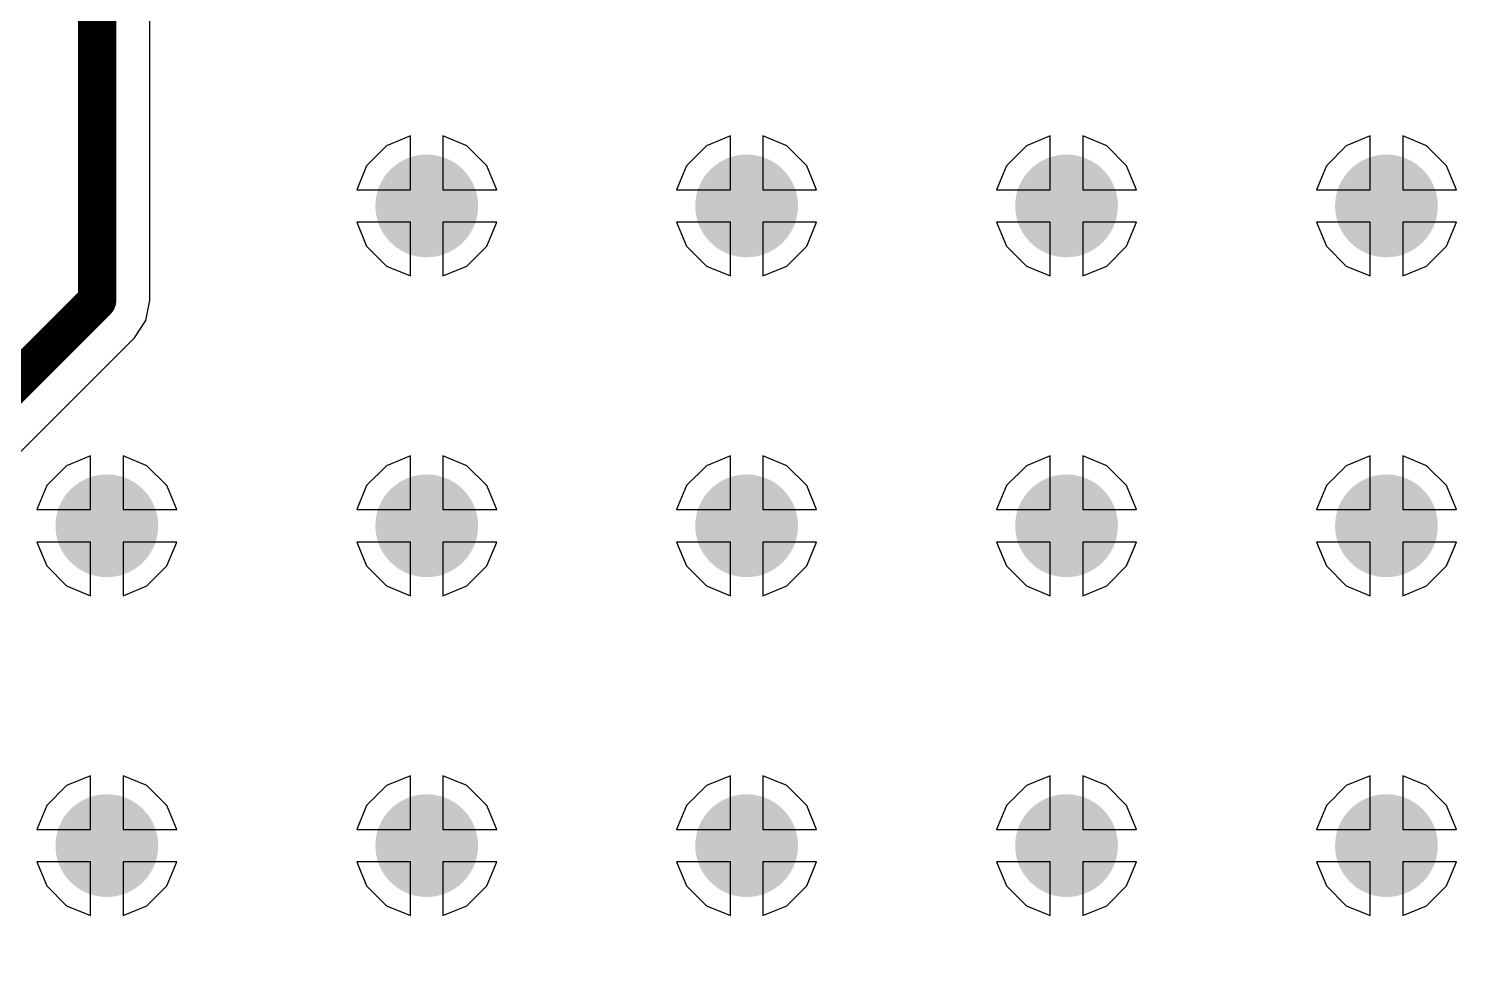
# Model space of a CAD drawing. Header units: inches. Extents: x -0.01 to 4.3, y -0.01 to 7.88.
# Drawn here: x 2.535 to 2.9743, y 0.6484 to 0.9404 of the extents above; entities that cross this region are included whole.
import ezdxf

# ---------------------------------------------------------------- set-up
doc = ezdxf.new("R2010")
doc.units = ezdxf.units.IN
doc.header["$MEASUREMENT"] = 0
for name, color, linetype in [('Bottom Layer', 5, 'Continuous'), ('Bottom Solder', 6, 'Continuous'), ('Top Layer', 1, 'Continuous'), ('Top Solder', 216, 'Continuous'), ('Via Holes', 16, 'Continuous')]:
    doc.layers.add(name, color=color, linetype=linetype)

msp = doc.modelspace()

# ---------------------------------------------------------------- hatches: boundary and pattern name
at = {"layer": 'Bottom Layer'}
h = msp.add_hatch(color=5, dxfattribs=at)
edge = h.paths.add_edge_path()
edge.add_arc((2.65748, 0.88583), 0.01181, 0, 360)
h = msp.add_hatch(color=5, dxfattribs=at)
edge = h.paths.add_edge_path()
edge.add_arc((2.75591, 0.88583), 0.01181, 0, 360)
h = msp.add_hatch(color=5, dxfattribs=at)
edge = h.paths.add_edge_path()
edge.add_arc((2.85433, 0.88583), 0.01181, 0, 360)
h = msp.add_hatch(color=5, dxfattribs=at)
edge = h.paths.add_edge_path()
edge.add_arc((2.95276, 0.88583), 0.01181, 0, 360)
h = msp.add_hatch(color=5, dxfattribs=at)
edge = h.paths.add_edge_path()
edge.add_arc((2.55906, 0.7874), 0.01181, 0, 360)
h = msp.add_hatch(color=5, dxfattribs=at)
edge = h.paths.add_edge_path()
edge.add_arc((2.65748, 0.7874), 0.01181, 0, 360)
h = msp.add_hatch(color=5, dxfattribs=at)
edge = h.paths.add_edge_path()
edge.add_arc((2.75591, 0.7874), 0.01181, 0, 360)
h = msp.add_hatch(color=5, dxfattribs=at)
edge = h.paths.add_edge_path()
edge.add_arc((2.85433, 0.7874), 0.01181, 0, 360)
h = msp.add_hatch(color=5, dxfattribs=at)
edge = h.paths.add_edge_path()
edge.add_arc((2.95276, 0.7874), 0.01181, 0, 360)
h = msp.add_hatch(color=5, dxfattribs=at)
edge = h.paths.add_edge_path()
edge.add_arc((2.55906, 0.68898), 0.01181, 0, 360)
h = msp.add_hatch(color=5, dxfattribs=at)
edge = h.paths.add_edge_path()
edge.add_arc((2.65748, 0.68898), 0.01181, 0, 360)
h = msp.add_hatch(color=5, dxfattribs=at)
edge = h.paths.add_edge_path()
edge.add_arc((2.75591, 0.68898), 0.01181, 0, 360)
h = msp.add_hatch(color=5, dxfattribs=at)
edge = h.paths.add_edge_path()
edge.add_arc((2.85433, 0.68898), 0.01181, 0, 360)
h = msp.add_hatch(color=5, dxfattribs=at)
edge = h.paths.add_edge_path()
edge.add_arc((2.95276, 0.68898), 0.01181, 0, 360)
at = {"layer": 'Bottom Solder'}
h = msp.add_hatch(color=6, dxfattribs=at)
edge = h.paths.add_edge_path()
edge.add_arc((2.65748, 0.88583), 0.01581, 0, 360)
h = msp.add_hatch(color=6, dxfattribs=at)
edge = h.paths.add_edge_path()
edge.add_arc((2.75591, 0.88583), 0.01581, 0, 360)
h = msp.add_hatch(color=6, dxfattribs=at)
edge = h.paths.add_edge_path()
edge.add_arc((2.85433, 0.88583), 0.01581, 0, 360)
h = msp.add_hatch(color=6, dxfattribs=at)
edge = h.paths.add_edge_path()
edge.add_arc((2.95276, 0.88583), 0.01581, 0, 360)
h = msp.add_hatch(color=6, dxfattribs=at)
edge = h.paths.add_edge_path()
edge.add_arc((2.55906, 0.7874), 0.01581, 0, 360)
h = msp.add_hatch(color=6, dxfattribs=at)
edge = h.paths.add_edge_path()
edge.add_arc((2.65748, 0.7874), 0.01581, 0, 360)
h = msp.add_hatch(color=6, dxfattribs=at)
edge = h.paths.add_edge_path()
edge.add_arc((2.75591, 0.7874), 0.01581, 0, 360)
h = msp.add_hatch(color=6, dxfattribs=at)
edge = h.paths.add_edge_path()
edge.add_arc((2.85433, 0.7874), 0.01581, 0, 360)
h = msp.add_hatch(color=6, dxfattribs=at)
edge = h.paths.add_edge_path()
edge.add_arc((2.95276, 0.7874), 0.01581, 0, 360)
h = msp.add_hatch(color=6, dxfattribs=at)
edge = h.paths.add_edge_path()
edge.add_arc((2.55906, 0.68898), 0.01581, 0, 360)
h = msp.add_hatch(color=6, dxfattribs=at)
edge = h.paths.add_edge_path()
edge.add_arc((2.65748, 0.68898), 0.01581, 0, 360)
h = msp.add_hatch(color=6, dxfattribs=at)
edge = h.paths.add_edge_path()
edge.add_arc((2.75591, 0.68898), 0.01581, 0, 360)
h = msp.add_hatch(color=6, dxfattribs=at)
edge = h.paths.add_edge_path()
edge.add_arc((2.85433, 0.68898), 0.01581, 0, 360)
h = msp.add_hatch(color=6, dxfattribs=at)
edge = h.paths.add_edge_path()
edge.add_arc((2.95276, 0.68898), 0.01581, 0, 360)
at = {"layer": 'Top Layer'}
h = msp.add_hatch(color=1, dxfattribs=at)
edge = h.paths.add_edge_path()
edge.add_arc((2.65748, 0.88583), 0.01181, 0, 360)
h = msp.add_hatch(color=1, dxfattribs=at)
edge = h.paths.add_edge_path()
edge.add_arc((2.75591, 0.88583), 0.01181, 0, 360)
h = msp.add_hatch(color=1, dxfattribs=at)
edge = h.paths.add_edge_path()
edge.add_arc((2.85433, 0.88583), 0.01181, 0, 360)
h = msp.add_hatch(color=1, dxfattribs=at)
edge = h.paths.add_edge_path()
edge.add_arc((2.95276, 0.88583), 0.01181, 0, 360)
h = msp.add_hatch(color=1, dxfattribs=at)
edge = h.paths.add_edge_path()
edge.add_arc((2.55906, 0.7874), 0.01181, 0, 360)
h = msp.add_hatch(color=1, dxfattribs=at)
edge = h.paths.add_edge_path()
edge.add_arc((2.65748, 0.7874), 0.01181, 0, 360)
h = msp.add_hatch(color=1, dxfattribs=at)
edge = h.paths.add_edge_path()
edge.add_arc((2.75591, 0.7874), 0.01181, 0, 360)
h = msp.add_hatch(color=1, dxfattribs=at)
edge = h.paths.add_edge_path()
edge.add_arc((2.85433, 0.7874), 0.01181, 0, 360)
h = msp.add_hatch(color=1, dxfattribs=at)
edge = h.paths.add_edge_path()
edge.add_arc((2.95276, 0.7874), 0.01181, 0, 360)
h = msp.add_hatch(color=1, dxfattribs=at)
edge = h.paths.add_edge_path()
edge.add_arc((2.55906, 0.68898), 0.01181, 0, 360)
h = msp.add_hatch(color=1, dxfattribs=at)
edge = h.paths.add_edge_path()
edge.add_arc((2.65748, 0.68898), 0.01181, 0, 360)
h = msp.add_hatch(color=1, dxfattribs=at)
edge = h.paths.add_edge_path()
edge.add_arc((2.75591, 0.68898), 0.01181, 0, 360)
h = msp.add_hatch(color=1, dxfattribs=at)
edge = h.paths.add_edge_path()
edge.add_arc((2.85433, 0.68898), 0.01181, 0, 360)
h = msp.add_hatch(color=1, dxfattribs=at)
edge = h.paths.add_edge_path()
edge.add_arc((2.95276, 0.68898), 0.01181, 0, 360)
at = {"layer": 'Top Solder'}
h = msp.add_hatch(color=216, dxfattribs=at)
edge = h.paths.add_edge_path()
edge.add_arc((2.65748, 0.88583), 0.01581, 0, 360)
h = msp.add_hatch(color=216, dxfattribs=at)
edge = h.paths.add_edge_path()
edge.add_arc((2.75591, 0.88583), 0.01581, 0, 360)
h = msp.add_hatch(color=216, dxfattribs=at)
edge = h.paths.add_edge_path()
edge.add_arc((2.85433, 0.88583), 0.01581, 0, 360)
h = msp.add_hatch(color=216, dxfattribs=at)
edge = h.paths.add_edge_path()
edge.add_arc((2.95276, 0.88583), 0.01581, 0, 360)
h = msp.add_hatch(color=216, dxfattribs=at)
edge = h.paths.add_edge_path()
edge.add_arc((2.55906, 0.7874), 0.01581, 0, 360)
h = msp.add_hatch(color=216, dxfattribs=at)
edge = h.paths.add_edge_path()
edge.add_arc((2.65748, 0.7874), 0.01581, 0, 360)
h = msp.add_hatch(color=216, dxfattribs=at)
edge = h.paths.add_edge_path()
edge.add_arc((2.75591, 0.7874), 0.01581, 0, 360)
h = msp.add_hatch(color=216, dxfattribs=at)
edge = h.paths.add_edge_path()
edge.add_arc((2.85433, 0.7874), 0.01581, 0, 360)
h = msp.add_hatch(color=216, dxfattribs=at)
edge = h.paths.add_edge_path()
edge.add_arc((2.95276, 0.7874), 0.01581, 0, 360)
h = msp.add_hatch(color=216, dxfattribs=at)
edge = h.paths.add_edge_path()
edge.add_arc((2.55906, 0.68898), 0.01581, 0, 360)
h = msp.add_hatch(color=216, dxfattribs=at)
edge = h.paths.add_edge_path()
edge.add_arc((2.65748, 0.68898), 0.01581, 0, 360)
h = msp.add_hatch(color=216, dxfattribs=at)
edge = h.paths.add_edge_path()
edge.add_arc((2.75591, 0.68898), 0.01581, 0, 360)
h = msp.add_hatch(color=216, dxfattribs=at)
edge = h.paths.add_edge_path()
edge.add_arc((2.85433, 0.68898), 0.01581, 0, 360)
h = msp.add_hatch(color=216, dxfattribs=at)
edge = h.paths.add_edge_path()
edge.add_arc((2.95276, 0.68898), 0.01581, 0, 360)
at = {"layer": 'Via Holes'}
h = msp.add_hatch(color=7, dxfattribs=at)
edge = h.paths.add_edge_path()
edge.add_arc((2.65748, 0.88583), 0.00591, 0, 360)
h = msp.add_hatch(color=7, dxfattribs=at)
edge = h.paths.add_edge_path()
edge.add_arc((2.75591, 0.88583), 0.00591, 0, 360)
h = msp.add_hatch(color=7, dxfattribs=at)
edge = h.paths.add_edge_path()
edge.add_arc((2.85433, 0.88583), 0.00591, 0, 360)
h = msp.add_hatch(color=7, dxfattribs=at)
edge = h.paths.add_edge_path()
edge.add_arc((2.95276, 0.88583), 0.00591, 0, 360)
h = msp.add_hatch(color=7, dxfattribs=at)
edge = h.paths.add_edge_path()
edge.add_arc((2.55906, 0.7874), 0.00591, 0, 360)
h = msp.add_hatch(color=7, dxfattribs=at)
edge = h.paths.add_edge_path()
edge.add_arc((2.65748, 0.7874), 0.00591, 0, 360)
h = msp.add_hatch(color=7, dxfattribs=at)
edge = h.paths.add_edge_path()
edge.add_arc((2.75591, 0.7874), 0.00591, 0, 360)
h = msp.add_hatch(color=7, dxfattribs=at)
edge = h.paths.add_edge_path()
edge.add_arc((2.85433, 0.7874), 0.00591, 0, 360)
h = msp.add_hatch(color=7, dxfattribs=at)
edge = h.paths.add_edge_path()
edge.add_arc((2.95276, 0.7874), 0.00591, 0, 360)
h = msp.add_hatch(color=7, dxfattribs=at)
edge = h.paths.add_edge_path()
edge.add_arc((2.55906, 0.68898), 0.00591, 0, 360)
h = msp.add_hatch(color=7, dxfattribs=at)
edge = h.paths.add_edge_path()
edge.add_arc((2.65748, 0.68898), 0.00591, 0, 360)
h = msp.add_hatch(color=7, dxfattribs=at)
edge = h.paths.add_edge_path()
edge.add_arc((2.75591, 0.68898), 0.00591, 0, 360)
h = msp.add_hatch(color=7, dxfattribs=at)
edge = h.paths.add_edge_path()
edge.add_arc((2.85433, 0.68898), 0.00591, 0, 360)
h = msp.add_hatch(color=7, dxfattribs=at)
edge = h.paths.add_edge_path()
edge.add_arc((2.95276, 0.68898), 0.00591, 0, 360)

# ---------------------------------------------------------------- linework, layer by layer
at = {"layer": 'Bottom Layer'}
for p, q in [((2.57227, 0.85674), (2.57227, 2.64732)), ((2.65248, 0.90736), (2.64513, 0.90432)), ((2.65248, 0.89083), (2.65248, 0.90736)), ((2.66984, 0.90432), (2.66248, 0.90736)), ((2.66248, 0.90736), (2.66248, 0.89083)), ((2.75091, 0.90736), (2.74355, 0.90432)), ((2.75091, 0.89083), (2.75091, 0.90736)), ((2.76826, 0.90432), (2.76091, 0.90736)), ((2.76091, 0.90736), (2.76091, 0.89083)), ((2.84933, 0.90736), (2.84198, 0.90432)), ((2.84933, 0.89083), (2.84933, 0.90736)), ((2.86669, 0.90432), (2.85933, 0.90736)), ((2.85933, 0.90736), (2.85933, 0.89083)), ((2.94776, 0.90736), (2.9404, 0.90432)), ((2.94776, 0.89083), (2.94776, 0.90736)), ((2.96511, 0.90432), (2.95776, 0.90736)), ((2.95776, 0.90736), (2.95776, 0.89083)), ((2.64513, 0.90432), (2.63899, 0.89818)), ((2.67597, 0.89818), (2.66984, 0.90432)), ((2.74355, 0.90432), (2.73741, 0.89818)), ((2.7744, 0.89818), (2.76826, 0.90432)), ((2.84198, 0.90432), (2.83584, 0.89818)), ((2.87282, 0.89818), (2.86669, 0.90432)), ((2.9404, 0.90432), (2.93427, 0.89818)), ((2.97125, 0.89818), (2.96511, 0.90432)), ((2.63899, 0.89818), (2.63594, 0.89083)), ((2.67902, 0.89083), (2.67597, 0.89818)), ((2.73741, 0.89818), (2.73437, 0.89083)), ((2.77744, 0.89083), (2.7744, 0.89818)), ((2.83584, 0.89818), (2.83279, 0.89083)), ((2.87587, 0.89083), (2.87282, 0.89818)), ((2.93427, 0.89818), (2.93122, 0.89083)), ((2.97429, 0.89083), (2.97125, 0.89818)), ((2.63594, 0.89083), (2.65248, 0.89083)), ((2.66248, 0.89083), (2.67902, 0.89083)), ((2.73437, 0.89083), (2.75091, 0.89083)), ((2.76091, 0.89083), (2.77744, 0.89083)), ((2.83279, 0.89083), (2.84933, 0.89083)), ((2.85933, 0.89083), (2.87587, 0.89083)), ((2.93122, 0.89083), (2.94776, 0.89083)), ((2.95776, 0.89083), (2.97429, 0.89083)), ((2.65248, 0.88083), (2.63594, 0.88083)), ((2.63594, 0.88083), (2.63899, 0.87347)), ((2.65248, 0.86429), (2.65248, 0.88083)), ((2.67902, 0.88083), (2.66248, 0.88083)), ((2.66248, 0.88083), (2.66248, 0.86429)), ((2.67597, 0.87347), (2.67902, 0.88083)), ((2.75091, 0.88083), (2.73437, 0.88083)), ((2.73437, 0.88083), (2.73741, 0.87347)), ((2.75091, 0.86429), (2.75091, 0.88083)), ((2.77744, 0.88083), (2.76091, 0.88083)), ((2.76091, 0.88083), (2.76091, 0.86429)), ((2.7744, 0.87347), (2.77744, 0.88083)), ((2.84933, 0.88083), (2.83279, 0.88083)), ((2.83279, 0.88083), (2.83584, 0.87347)), ((2.84933, 0.86429), (2.84933, 0.88083)), ((2.87587, 0.88083), (2.85933, 0.88083)), ((2.85933, 0.88083), (2.85933, 0.86429)), ((2.87282, 0.87347), (2.87587, 0.88083)), ((2.94776, 0.88083), (2.93122, 0.88083)), ((2.93122, 0.88083), (2.93427, 0.87347)), ((2.94776, 0.86429), (2.94776, 0.88083)), ((2.97429, 0.88083), (2.95776, 0.88083)), ((2.95776, 0.88083), (2.95776, 0.86429)), ((2.97125, 0.87347), (2.97429, 0.88083)), ((2.63899, 0.87347), (2.64513, 0.86734)), ((2.66984, 0.86734), (2.67597, 0.87347)), ((2.73741, 0.87347), (2.74355, 0.86734)), ((2.76826, 0.86734), (2.7744, 0.87347)), ((2.83584, 0.87347), (2.84198, 0.86734)), ((2.86669, 0.86734), (2.87282, 0.87347)), ((2.93427, 0.87347), (2.9404, 0.86734)), ((2.96511, 0.86734), (2.97125, 0.87347)), ((2.64513, 0.86734), (2.65248, 0.86429)), ((2.66248, 0.86429), (2.66984, 0.86734)), ((2.74355, 0.86734), (2.75091, 0.86429)), ((2.76091, 0.86429), (2.76826, 0.86734)), ((2.84198, 0.86734), (2.84933, 0.86429)), ((2.85933, 0.86429), (2.86669, 0.86734)), ((2.9404, 0.86734), (2.94776, 0.86429)), ((2.95776, 0.86429), (2.96511, 0.86734)), ((2.57104, 0.85054), (2.57227, 0.85674)), ((2.56752, 0.84528), (2.57104, 0.85054)), ((2.40479, 0.68255), (2.56752, 0.84528)), ((2.55406, 0.80894), (2.5467, 0.80589)), ((2.55406, 0.7924), (2.55406, 0.80894)), ((2.57141, 0.80589), (2.56406, 0.80894)), ((2.56406, 0.80894), (2.56406, 0.7924)), ((2.65248, 0.80894), (2.64513, 0.80589)), ((2.65248, 0.7924), (2.65248, 0.80894)), ((2.66984, 0.80589), (2.66248, 0.80894)), ((2.66248, 0.80894), (2.66248, 0.7924)), ((2.75091, 0.80894), (2.74355, 0.80589)), ((2.75091, 0.7924), (2.75091, 0.80894)), ((2.76826, 0.80589), (2.76091, 0.80894)), ((2.76091, 0.80894), (2.76091, 0.7924)), ((2.84933, 0.80894), (2.84198, 0.80589)), ((2.84933, 0.7924), (2.84933, 0.80894)), ((2.86669, 0.80589), (2.85933, 0.80894)), ((2.85933, 0.80894), (2.85933, 0.7924)), ((2.94776, 0.80894), (2.9404, 0.80589)), ((2.94776, 0.7924), (2.94776, 0.80894)), ((2.96511, 0.80589), (2.95776, 0.80894)), ((2.95776, 0.80894), (2.95776, 0.7924)), ((2.5467, 0.80589), (2.54056, 0.79976)), ((2.57755, 0.79976), (2.57141, 0.80589)), ((2.64513, 0.80589), (2.63899, 0.79976)), ((2.67597, 0.79976), (2.66984, 0.80589)), ((2.74355, 0.80589), (2.73741, 0.79976)), ((2.7744, 0.79976), (2.76826, 0.80589)), ((2.84198, 0.80589), (2.83584, 0.79976)), ((2.87282, 0.79976), (2.86669, 0.80589)), ((2.9404, 0.80589), (2.93427, 0.79976)), ((2.97125, 0.79976), (2.96511, 0.80589)), ((2.54056, 0.79976), (2.53752, 0.7924)), ((2.58059, 0.7924), (2.57755, 0.79976)), ((2.63899, 0.79976), (2.63594, 0.7924)), ((2.67902, 0.7924), (2.67597, 0.79976)), ((2.73741, 0.79976), (2.73437, 0.7924)), ((2.77744, 0.7924), (2.7744, 0.79976)), ((2.83584, 0.79976), (2.83279, 0.7924)), ((2.87587, 0.7924), (2.87282, 0.79976)), ((2.93427, 0.79976), (2.93122, 0.7924)), ((2.97429, 0.7924), (2.97125, 0.79976)), ((2.53752, 0.7924), (2.55406, 0.7924)), ((2.56406, 0.7924), (2.58059, 0.7924)), ((2.63594, 0.7924), (2.65248, 0.7924)), ((2.66248, 0.7924), (2.67902, 0.7924)), ((2.73437, 0.7924), (2.75091, 0.7924)), ((2.76091, 0.7924), (2.77744, 0.7924)), ((2.83279, 0.7924), (2.84933, 0.7924)), ((2.85933, 0.7924), (2.87587, 0.7924)), ((2.93122, 0.7924), (2.94776, 0.7924)), ((2.95776, 0.7924), (2.97429, 0.7924)), ((2.55406, 0.7824), (2.53752, 0.7824)), ((2.53752, 0.7824), (2.54056, 0.77505)), ((2.55406, 0.76586), (2.55406, 0.7824)), ((2.58059, 0.7824), (2.56406, 0.7824)), ((2.56406, 0.7824), (2.56406, 0.76586)), ((2.57755, 0.77505), (2.58059, 0.7824)), ((2.65248, 0.7824), (2.63594, 0.7824)), ((2.63594, 0.7824), (2.63899, 0.77505)), ((2.65248, 0.76586), (2.65248, 0.7824)), ((2.67902, 0.7824), (2.66248, 0.7824)), ((2.66248, 0.7824), (2.66248, 0.76586)), ((2.67597, 0.77505), (2.67902, 0.7824)), ((2.75091, 0.7824), (2.73437, 0.7824)), ((2.73437, 0.7824), (2.73741, 0.77505)), ((2.75091, 0.76586), (2.75091, 0.7824)), ((2.77744, 0.7824), (2.76091, 0.7824)), ((2.76091, 0.7824), (2.76091, 0.76586)), ((2.7744, 0.77505), (2.77744, 0.7824)), ((2.84933, 0.7824), (2.83279, 0.7824)), ((2.83279, 0.7824), (2.83584, 0.77505)), ((2.84933, 0.76586), (2.84933, 0.7824)), ((2.87587, 0.7824), (2.85933, 0.7824)), ((2.85933, 0.7824), (2.85933, 0.76586)), ((2.87282, 0.77505), (2.87587, 0.7824)), ((2.94776, 0.7824), (2.93122, 0.7824)), ((2.93122, 0.7824), (2.93427, 0.77505)), ((2.94776, 0.76586), (2.94776, 0.7824)), ((2.97429, 0.7824), (2.95776, 0.7824)), ((2.95776, 0.7824), (2.95776, 0.76586)), ((2.97125, 0.77505), (2.97429, 0.7824)), ((2.54056, 0.77505), (2.5467, 0.76891)), ((2.57141, 0.76891), (2.57755, 0.77505)), ((2.63899, 0.77505), (2.64513, 0.76891)), ((2.66984, 0.76891), (2.67597, 0.77505)), ((2.73741, 0.77505), (2.74355, 0.76891)), ((2.76826, 0.76891), (2.7744, 0.77505)), ((2.83584, 0.77505), (2.84198, 0.76891)), ((2.86669, 0.76891), (2.87282, 0.77505)), ((2.93427, 0.77505), (2.9404, 0.76891)), ((2.96511, 0.76891), (2.97125, 0.77505)), ((2.5467, 0.76891), (2.55406, 0.76586)), ((2.56406, 0.76586), (2.57141, 0.76891)), ((2.64513, 0.76891), (2.65248, 0.76586)), ((2.66248, 0.76586), (2.66984, 0.76891)), ((2.74355, 0.76891), (2.75091, 0.76586)), ((2.76091, 0.76586), (2.76826, 0.76891)), ((2.84198, 0.76891), (2.84933, 0.76586)), ((2.85933, 0.76586), (2.86669, 0.76891)), ((2.9404, 0.76891), (2.94776, 0.76586)), ((2.95776, 0.76586), (2.96511, 0.76891)), ((2.5467, 0.70747), (2.54056, 0.70133)), ((2.55406, 0.71051), (2.5467, 0.70747)), ((2.55406, 0.69398), (2.55406, 0.71051)), ((2.57141, 0.70747), (2.56406, 0.71051)), ((2.56406, 0.71051), (2.56406, 0.69398)), ((2.57755, 0.70133), (2.57141, 0.70747)), ((2.64513, 0.70747), (2.63899, 0.70133)), ((2.65248, 0.71051), (2.64513, 0.70747)), ((2.65248, 0.69398), (2.65248, 0.71051)), ((2.66984, 0.70747), (2.66248, 0.71051)), ((2.66248, 0.71051), (2.66248, 0.69398)), ((2.67597, 0.70133), (2.66984, 0.70747)), ((2.74355, 0.70747), (2.73741, 0.70133)), ((2.75091, 0.71051), (2.74355, 0.70747)), ((2.75091, 0.69398), (2.75091, 0.71051)), ((2.76826, 0.70747), (2.76091, 0.71051)), ((2.76091, 0.71051), (2.76091, 0.69398)), ((2.7744, 0.70133), (2.76826, 0.70747)), ((2.84198, 0.70747), (2.83584, 0.70133)), ((2.84933, 0.71051), (2.84198, 0.70747)), ((2.84933, 0.69398), (2.84933, 0.71051)), ((2.86669, 0.70747), (2.85933, 0.71051)), ((2.85933, 0.71051), (2.85933, 0.69398)), ((2.87282, 0.70133), (2.86669, 0.70747)), ((2.9404, 0.70747), (2.93427, 0.70133)), ((2.94776, 0.71051), (2.9404, 0.70747)), ((2.94776, 0.69398), (2.94776, 0.71051)), ((2.96511, 0.70747), (2.95776, 0.71051)), ((2.95776, 0.71051), (2.95776, 0.69398)), ((2.97125, 0.70133), (2.96511, 0.70747)), ((2.54056, 0.70133), (2.53752, 0.69398)), ((2.58059, 0.69398), (2.57755, 0.70133)), ((2.63899, 0.70133), (2.63594, 0.69398)), ((2.67902, 0.69398), (2.67597, 0.70133)), ((2.73741, 0.70133), (2.73437, 0.69398)), ((2.77744, 0.69398), (2.7744, 0.70133)), ((2.83584, 0.70133), (2.83279, 0.69398)), ((2.87587, 0.69398), (2.87282, 0.70133)), ((2.93427, 0.70133), (2.93122, 0.69398)), ((2.97429, 0.69398), (2.97125, 0.70133)), ((2.53752, 0.69398), (2.55406, 0.69398)), ((2.56406, 0.69398), (2.58059, 0.69398)), ((2.63594, 0.69398), (2.65248, 0.69398)), ((2.66248, 0.69398), (2.67902, 0.69398)), ((2.73437, 0.69398), (2.75091, 0.69398)), ((2.76091, 0.69398), (2.77744, 0.69398)), ((2.83279, 0.69398), (2.84933, 0.69398)), ((2.85933, 0.69398), (2.87587, 0.69398)), ((2.93122, 0.69398), (2.94776, 0.69398)), ((2.95776, 0.69398), (2.97429, 0.69398)), ((2.55406, 0.68398), (2.53752, 0.68398)), ((2.53752, 0.68398), (2.54056, 0.67662)), ((2.55406, 0.66744), (2.55406, 0.68398)), ((2.58059, 0.68398), (2.56406, 0.68398)), ((2.56406, 0.68398), (2.56406, 0.66744)), ((2.57755, 0.67662), (2.58059, 0.68398)), ((2.65248, 0.68398), (2.63594, 0.68398)), ((2.63594, 0.68398), (2.63899, 0.67662)), ((2.65248, 0.66744), (2.65248, 0.68398)), ((2.67902, 0.68398), (2.66248, 0.68398)), ((2.66248, 0.68398), (2.66248, 0.66744)), ((2.67597, 0.67662), (2.67902, 0.68398)), ((2.75091, 0.68398), (2.73437, 0.68398)), ((2.73437, 0.68398), (2.73741, 0.67662)), ((2.75091, 0.66744), (2.75091, 0.68398)), ((2.77744, 0.68398), (2.76091, 0.68398)), ((2.76091, 0.68398), (2.76091, 0.66744)), ((2.7744, 0.67662), (2.77744, 0.68398)), ((2.84933, 0.68398), (2.83279, 0.68398)), ((2.83279, 0.68398), (2.83584, 0.67662)), ((2.84933, 0.66744), (2.84933, 0.68398)), ((2.87587, 0.68398), (2.85933, 0.68398)), ((2.85933, 0.68398), (2.85933, 0.66744)), ((2.87282, 0.67662), (2.87587, 0.68398)), ((2.94776, 0.68398), (2.93122, 0.68398)), ((2.93122, 0.68398), (2.93427, 0.67662)), ((2.94776, 0.66744), (2.94776, 0.68398)), ((2.97429, 0.68398), (2.95776, 0.68398)), ((2.95776, 0.68398), (2.95776, 0.66744)), ((2.97125, 0.67662), (2.97429, 0.68398)), ((2.54056, 0.67662), (2.5467, 0.67049)), ((2.57141, 0.67049), (2.57755, 0.67662)), ((2.63899, 0.67662), (2.64513, 0.67049)), ((2.66984, 0.67049), (2.67597, 0.67662)), ((2.73741, 0.67662), (2.74355, 0.67049)), ((2.76826, 0.67049), (2.7744, 0.67662)), ((2.83584, 0.67662), (2.84198, 0.67049)), ((2.86669, 0.67049), (2.87282, 0.67662)), ((2.93427, 0.67662), (2.9404, 0.67049)), ((2.96511, 0.67049), (2.97125, 0.67662)), ((2.5467, 0.67049), (2.55406, 0.66744)), ((2.56406, 0.66744), (2.57141, 0.67049)), ((2.64513, 0.67049), (2.65248, 0.66744)), ((2.66248, 0.66744), (2.66984, 0.67049)), ((2.74355, 0.67049), (2.75091, 0.66744)), ((2.76091, 0.66744), (2.76826, 0.67049)), ((2.84198, 0.67049), (2.84933, 0.66744)), ((2.85933, 0.66744), (2.86669, 0.67049)), ((2.9404, 0.67049), (2.94776, 0.66744)), ((2.95776, 0.66744), (2.96511, 0.67049))]:
    msp.add_line(p, q, dxfattribs=at)
for points in [[(2.55606, 0.85674, 0.01181, 0.01181, 0), (2.55606, 2.64732, 0.01181, 0.01181, 0)], [(2.35364, 0.65433, 0.01181, 0.01181, 0), (2.55606, 0.85674, 0.01181, 0.01181, 0)]]:
    msp.add_lwpolyline(points, format="xyseb", dxfattribs=at)
msp.add_lwpolyline([(2.5531, 0.85674, 0.00591, 0.00591, 1), (2.55901, 0.85674, 0.00591, 0.00591, 1)], format="xyseb", close=True, dxfattribs=at)
msp.add_lwpolyline([(2.5531, 0.85674, 0.00591, 0.00591, 1), (2.55901, 0.85674, 0.00591, 0.00591, 1)], format="xyseb", close=True, dxfattribs=at)
at = {"layer": 'Top Layer'}
for p, q in [((2.65248, 0.90736), (2.64513, 0.90432)), ((2.65248, 0.89083), (2.65248, 0.90736)), ((2.66984, 0.90432), (2.66248, 0.90736)), ((2.66248, 0.90736), (2.66248, 0.89083)), ((2.75091, 0.90736), (2.74355, 0.90432)), ((2.75091, 0.89083), (2.75091, 0.90736)), ((2.76826, 0.90432), (2.76091, 0.90736)), ((2.76091, 0.90736), (2.76091, 0.89083)), ((2.84933, 0.90736), (2.84198, 0.90432)), ((2.84933, 0.89083), (2.84933, 0.90736)), ((2.86669, 0.90432), (2.85933, 0.90736)), ((2.85933, 0.90736), (2.85933, 0.89083)), ((2.94776, 0.90736), (2.9404, 0.90432)), ((2.94776, 0.89083), (2.94776, 0.90736)), ((2.96511, 0.90432), (2.95776, 0.90736)), ((2.95776, 0.90736), (2.95776, 0.89083)), ((2.64513, 0.90432), (2.63899, 0.89818)), ((2.67597, 0.89818), (2.66984, 0.90432)), ((2.74355, 0.90432), (2.73741, 0.89818)), ((2.7744, 0.89818), (2.76826, 0.90432)), ((2.84198, 0.90432), (2.83584, 0.89818)), ((2.87282, 0.89818), (2.86669, 0.90432)), ((2.9404, 0.90432), (2.93427, 0.89818)), ((2.97125, 0.89818), (2.96511, 0.90432)), ((2.63899, 0.89818), (2.63594, 0.89083)), ((2.67902, 0.89083), (2.67597, 0.89818)), ((2.73741, 0.89818), (2.73437, 0.89083)), ((2.77744, 0.89083), (2.7744, 0.89818)), ((2.83584, 0.89818), (2.83279, 0.89083)), ((2.87587, 0.89083), (2.87282, 0.89818)), ((2.93427, 0.89818), (2.93122, 0.89083)), ((2.97429, 0.89083), (2.97125, 0.89818)), ((2.63594, 0.89083), (2.65248, 0.89083)), ((2.66248, 0.89083), (2.67902, 0.89083)), ((2.73437, 0.89083), (2.75091, 0.89083)), ((2.76091, 0.89083), (2.77744, 0.89083)), ((2.83279, 0.89083), (2.84933, 0.89083)), ((2.85933, 0.89083), (2.87587, 0.89083)), ((2.93122, 0.89083), (2.94776, 0.89083)), ((2.95776, 0.89083), (2.97429, 0.89083)), ((2.65248, 0.88083), (2.63594, 0.88083)), ((2.63594, 0.88083), (2.63899, 0.87347)), ((2.65248, 0.86429), (2.65248, 0.88083)), ((2.67902, 0.88083), (2.66248, 0.88083)), ((2.66248, 0.88083), (2.66248, 0.86429)), ((2.67597, 0.87347), (2.67902, 0.88083)), ((2.75091, 0.88083), (2.73437, 0.88083)), ((2.73437, 0.88083), (2.73741, 0.87347)), ((2.75091, 0.86429), (2.75091, 0.88083)), ((2.77744, 0.88083), (2.76091, 0.88083)), ((2.76091, 0.88083), (2.76091, 0.86429)), ((2.7744, 0.87347), (2.77744, 0.88083)), ((2.84933, 0.88083), (2.83279, 0.88083)), ((2.83279, 0.88083), (2.83584, 0.87347)), ((2.84933, 0.86429), (2.84933, 0.88083)), ((2.87587, 0.88083), (2.85933, 0.88083)), ((2.85933, 0.88083), (2.85933, 0.86429)), ((2.87282, 0.87347), (2.87587, 0.88083)), ((2.94776, 0.88083), (2.93122, 0.88083)), ((2.93122, 0.88083), (2.93427, 0.87347)), ((2.94776, 0.86429), (2.94776, 0.88083)), ((2.97429, 0.88083), (2.95776, 0.88083)), ((2.95776, 0.88083), (2.95776, 0.86429)), ((2.97125, 0.87347), (2.97429, 0.88083)), ((2.63899, 0.87347), (2.64513, 0.86734)), ((2.66984, 0.86734), (2.67597, 0.87347)), ((2.73741, 0.87347), (2.74355, 0.86734)), ((2.76826, 0.86734), (2.7744, 0.87347)), ((2.83584, 0.87347), (2.84198, 0.86734)), ((2.86669, 0.86734), (2.87282, 0.87347)), ((2.93427, 0.87347), (2.9404, 0.86734)), ((2.96511, 0.86734), (2.97125, 0.87347)), ((2.64513, 0.86734), (2.65248, 0.86429)), ((2.66248, 0.86429), (2.66984, 0.86734)), ((2.74355, 0.86734), (2.75091, 0.86429)), ((2.76091, 0.86429), (2.76826, 0.86734)), ((2.84198, 0.86734), (2.84933, 0.86429)), ((2.85933, 0.86429), (2.86669, 0.86734)), ((2.9404, 0.86734), (2.94776, 0.86429)), ((2.95776, 0.86429), (2.96511, 0.86734)), ((2.55406, 0.80894), (2.5467, 0.80589)), ((2.55406, 0.7924), (2.55406, 0.80894)), ((2.57141, 0.80589), (2.56406, 0.80894)), ((2.56406, 0.80894), (2.56406, 0.7924)), ((2.65248, 0.80894), (2.64513, 0.80589)), ((2.65248, 0.7924), (2.65248, 0.80894)), ((2.66984, 0.80589), (2.66248, 0.80894)), ((2.66248, 0.80894), (2.66248, 0.7924)), ((2.75091, 0.80894), (2.74355, 0.80589)), ((2.75091, 0.7924), (2.75091, 0.80894)), ((2.76826, 0.80589), (2.76091, 0.80894)), ((2.76091, 0.80894), (2.76091, 0.7924)), ((2.84933, 0.80894), (2.84198, 0.80589)), ((2.84933, 0.7924), (2.84933, 0.80894)), ((2.86669, 0.80589), (2.85933, 0.80894)), ((2.85933, 0.80894), (2.85933, 0.7924)), ((2.94776, 0.80894), (2.9404, 0.80589)), ((2.94776, 0.7924), (2.94776, 0.80894)), ((2.96511, 0.80589), (2.95776, 0.80894)), ((2.95776, 0.80894), (2.95776, 0.7924)), ((2.5467, 0.80589), (2.54056, 0.79976)), ((2.57755, 0.79976), (2.57141, 0.80589)), ((2.64513, 0.80589), (2.63899, 0.79976)), ((2.67597, 0.79976), (2.66984, 0.80589)), ((2.74355, 0.80589), (2.73741, 0.79976)), ((2.7744, 0.79976), (2.76826, 0.80589)), ((2.84198, 0.80589), (2.83584, 0.79976)), ((2.87282, 0.79976), (2.86669, 0.80589)), ((2.9404, 0.80589), (2.93427, 0.79976)), ((2.97125, 0.79976), (2.96511, 0.80589)), ((2.54056, 0.79976), (2.53752, 0.7924)), ((2.58059, 0.7924), (2.57755, 0.79976)), ((2.63899, 0.79976), (2.63594, 0.7924)), ((2.67902, 0.7924), (2.67597, 0.79976)), ((2.73741, 0.79976), (2.73437, 0.7924)), ((2.77744, 0.7924), (2.7744, 0.79976)), ((2.83584, 0.79976), (2.83279, 0.7924)), ((2.87587, 0.7924), (2.87282, 0.79976)), ((2.93427, 0.79976), (2.93122, 0.7924)), ((2.97429, 0.7924), (2.97125, 0.79976)), ((2.53752, 0.7924), (2.55406, 0.7924)), ((2.56406, 0.7924), (2.58059, 0.7924)), ((2.63594, 0.7924), (2.65248, 0.7924)), ((2.66248, 0.7924), (2.67902, 0.7924)), ((2.73437, 0.7924), (2.75091, 0.7924)), ((2.76091, 0.7924), (2.77744, 0.7924)), ((2.83279, 0.7924), (2.84933, 0.7924)), ((2.85933, 0.7924), (2.87587, 0.7924)), ((2.93122, 0.7924), (2.94776, 0.7924)), ((2.95776, 0.7924), (2.97429, 0.7924)), ((2.55406, 0.7824), (2.53752, 0.7824)), ((2.53752, 0.7824), (2.54056, 0.77505)), ((2.55406, 0.76586), (2.55406, 0.7824)), ((2.58059, 0.7824), (2.56406, 0.7824)), ((2.56406, 0.7824), (2.56406, 0.76586)), ((2.57755, 0.77505), (2.58059, 0.7824)), ((2.65248, 0.7824), (2.63594, 0.7824)), ((2.63594, 0.7824), (2.63899, 0.77505)), ((2.65248, 0.76586), (2.65248, 0.7824)), ((2.67902, 0.7824), (2.66248, 0.7824)), ((2.66248, 0.7824), (2.66248, 0.76586)), ((2.67597, 0.77505), (2.67902, 0.7824)), ((2.75091, 0.7824), (2.73437, 0.7824)), ((2.73437, 0.7824), (2.73741, 0.77505)), ((2.75091, 0.76586), (2.75091, 0.7824)), ((2.77744, 0.7824), (2.76091, 0.7824)), ((2.76091, 0.7824), (2.76091, 0.76586)), ((2.7744, 0.77505), (2.77744, 0.7824)), ((2.84933, 0.7824), (2.83279, 0.7824)), ((2.83279, 0.7824), (2.83584, 0.77505)), ((2.84933, 0.76586), (2.84933, 0.7824)), ((2.87587, 0.7824), (2.85933, 0.7824)), ((2.85933, 0.7824), (2.85933, 0.76586)), ((2.87282, 0.77505), (2.87587, 0.7824)), ((2.94776, 0.7824), (2.93122, 0.7824)), ((2.93122, 0.7824), (2.93427, 0.77505)), ((2.94776, 0.76586), (2.94776, 0.7824)), ((2.97429, 0.7824), (2.95776, 0.7824)), ((2.95776, 0.7824), (2.95776, 0.76586)), ((2.97125, 0.77505), (2.97429, 0.7824)), ((2.54056, 0.77505), (2.5467, 0.76891)), ((2.57141, 0.76891), (2.57755, 0.77505)), ((2.63899, 0.77505), (2.64513, 0.76891)), ((2.66984, 0.76891), (2.67597, 0.77505)), ((2.73741, 0.77505), (2.74355, 0.76891)), ((2.76826, 0.76891), (2.7744, 0.77505)), ((2.83584, 0.77505), (2.84198, 0.76891)), ((2.86669, 0.76891), (2.87282, 0.77505)), ((2.93427, 0.77505), (2.9404, 0.76891)), ((2.96511, 0.76891), (2.97125, 0.77505)), ((2.5467, 0.76891), (2.55406, 0.76586)), ((2.56406, 0.76586), (2.57141, 0.76891)), ((2.64513, 0.76891), (2.65248, 0.76586)), ((2.66248, 0.76586), (2.66984, 0.76891)), ((2.74355, 0.76891), (2.75091, 0.76586)), ((2.76091, 0.76586), (2.76826, 0.76891)), ((2.84198, 0.76891), (2.84933, 0.76586)), ((2.85933, 0.76586), (2.86669, 0.76891)), ((2.9404, 0.76891), (2.94776, 0.76586)), ((2.95776, 0.76586), (2.96511, 0.76891)), ((2.5467, 0.70747), (2.54056, 0.70133)), ((2.55406, 0.71051), (2.5467, 0.70747)), ((2.55406, 0.69398), (2.55406, 0.71051)), ((2.57141, 0.70747), (2.56406, 0.71051)), ((2.56406, 0.71051), (2.56406, 0.69398)), ((2.57755, 0.70133), (2.57141, 0.70747)), ((2.64513, 0.70747), (2.63899, 0.70133)), ((2.65248, 0.71051), (2.64513, 0.70747)), ((2.65248, 0.69398), (2.65248, 0.71051)), ((2.66984, 0.70747), (2.66248, 0.71051)), ((2.66248, 0.71051), (2.66248, 0.69398)), ((2.67597, 0.70133), (2.66984, 0.70747)), ((2.74355, 0.70747), (2.73741, 0.70133)), ((2.75091, 0.71051), (2.74355, 0.70747)), ((2.75091, 0.69398), (2.75091, 0.71051)), ((2.76826, 0.70747), (2.76091, 0.71051)), ((2.76091, 0.71051), (2.76091, 0.69398)), ((2.7744, 0.70133), (2.76826, 0.70747)), ((2.84198, 0.70747), (2.83584, 0.70133)), ((2.84933, 0.71051), (2.84198, 0.70747)), ((2.84933, 0.69398), (2.84933, 0.71051)), ((2.86669, 0.70747), (2.85933, 0.71051)), ((2.85933, 0.71051), (2.85933, 0.69398)), ((2.87282, 0.70133), (2.86669, 0.70747)), ((2.9404, 0.70747), (2.93427, 0.70133)), ((2.94776, 0.71051), (2.9404, 0.70747)), ((2.94776, 0.69398), (2.94776, 0.71051)), ((2.96511, 0.70747), (2.95776, 0.71051)), ((2.95776, 0.71051), (2.95776, 0.69398)), ((2.97125, 0.70133), (2.96511, 0.70747)), ((2.54056, 0.70133), (2.53752, 0.69398)), ((2.58059, 0.69398), (2.57755, 0.70133)), ((2.63899, 0.70133), (2.63594, 0.69398)), ((2.67902, 0.69398), (2.67597, 0.70133)), ((2.73741, 0.70133), (2.73437, 0.69398)), ((2.77744, 0.69398), (2.7744, 0.70133)), ((2.83584, 0.70133), (2.83279, 0.69398)), ((2.87587, 0.69398), (2.87282, 0.70133)), ((2.93427, 0.70133), (2.93122, 0.69398)), ((2.97429, 0.69398), (2.97125, 0.70133)), ((2.53752, 0.69398), (2.55406, 0.69398)), ((2.56406, 0.69398), (2.58059, 0.69398)), ((2.63594, 0.69398), (2.65248, 0.69398)), ((2.66248, 0.69398), (2.67902, 0.69398)), ((2.73437, 0.69398), (2.75091, 0.69398)), ((2.76091, 0.69398), (2.77744, 0.69398)), ((2.83279, 0.69398), (2.84933, 0.69398)), ((2.85933, 0.69398), (2.87587, 0.69398)), ((2.93122, 0.69398), (2.94776, 0.69398)), ((2.95776, 0.69398), (2.97429, 0.69398)), ((2.55406, 0.68398), (2.53752, 0.68398)), ((2.53752, 0.68398), (2.54056, 0.67662)), ((2.55406, 0.66744), (2.55406, 0.68398)), ((2.58059, 0.68398), (2.56406, 0.68398)), ((2.56406, 0.68398), (2.56406, 0.66744)), ((2.57755, 0.67662), (2.58059, 0.68398)), ((2.65248, 0.68398), (2.63594, 0.68398)), ((2.63594, 0.68398), (2.63899, 0.67662)), ((2.65248, 0.66744), (2.65248, 0.68398)), ((2.67902, 0.68398), (2.66248, 0.68398)), ((2.66248, 0.68398), (2.66248, 0.66744)), ((2.67597, 0.67662), (2.67902, 0.68398)), ((2.75091, 0.68398), (2.73437, 0.68398)), ((2.73437, 0.68398), (2.73741, 0.67662)), ((2.75091, 0.66744), (2.75091, 0.68398)), ((2.77744, 0.68398), (2.76091, 0.68398)), ((2.76091, 0.68398), (2.76091, 0.66744)), ((2.7744, 0.67662), (2.77744, 0.68398)), ((2.84933, 0.68398), (2.83279, 0.68398)), ((2.83279, 0.68398), (2.83584, 0.67662)), ((2.84933, 0.66744), (2.84933, 0.68398)), ((2.87587, 0.68398), (2.85933, 0.68398)), ((2.85933, 0.68398), (2.85933, 0.66744)), ((2.87282, 0.67662), (2.87587, 0.68398)), ((2.94776, 0.68398), (2.93122, 0.68398)), ((2.93122, 0.68398), (2.93427, 0.67662)), ((2.94776, 0.66744), (2.94776, 0.68398)), ((2.97429, 0.68398), (2.95776, 0.68398)), ((2.95776, 0.68398), (2.95776, 0.66744)), ((2.97125, 0.67662), (2.97429, 0.68398)), ((2.54056, 0.67662), (2.5467, 0.67049)), ((2.57141, 0.67049), (2.57755, 0.67662)), ((2.63899, 0.67662), (2.64513, 0.67049)), ((2.66984, 0.67049), (2.67597, 0.67662)), ((2.73741, 0.67662), (2.74355, 0.67049)), ((2.76826, 0.67049), (2.7744, 0.67662)), ((2.83584, 0.67662), (2.84198, 0.67049)), ((2.86669, 0.67049), (2.87282, 0.67662)), ((2.93427, 0.67662), (2.9404, 0.67049)), ((2.96511, 0.67049), (2.97125, 0.67662)), ((2.5467, 0.67049), (2.55406, 0.66744)), ((2.56406, 0.66744), (2.57141, 0.67049)), ((2.64513, 0.67049), (2.65248, 0.66744)), ((2.66248, 0.66744), (2.66984, 0.67049)), ((2.74355, 0.67049), (2.75091, 0.66744)), ((2.76091, 0.66744), (2.76826, 0.67049)), ((2.84198, 0.67049), (2.84933, 0.66744)), ((2.85933, 0.66744), (2.86669, 0.67049)), ((2.9404, 0.67049), (2.94776, 0.66744)), ((2.95776, 0.66744), (2.96511, 0.67049))]:
    msp.add_line(p, q, dxfattribs=at)

doc.saveas('drawing.dxf')
